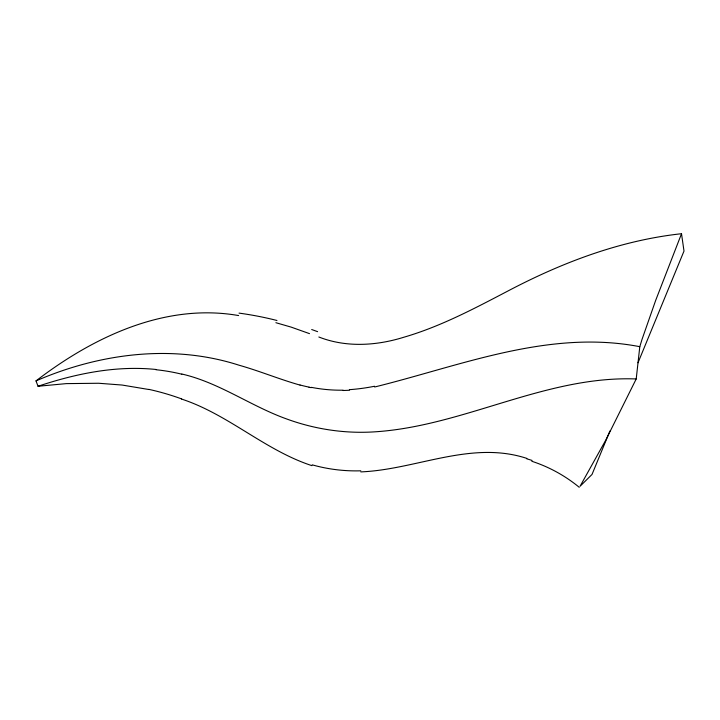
<?xml version="1.0" encoding="UTF-8"?>
<svg xmlns="http://www.w3.org/2000/svg" width="720" height="720" viewBox="0 0 720 720"><rect width="100%" height="100%" fill="white"/><g stroke="black" fill="none" stroke-linecap="round" stroke-linejoin="round"><path stroke-width="1.08" d="M609.912 431.01L592.02 474.444L580.059 486.279L605.799 440.073L636.21 378.963L639.801 346.68L641.997 339.48L655.659 300.429L681.516 233.721C620.253 240.363 561.888 262.584 507.663 291.141C474.111 308.691 440.352 326.628 403.821 337.239C376.344 345.816 346.005 347.688 318.843 336.996M638.01 362.763L684 251.073L681.516 233.721M148.797 389.502L122.13 385.047L98.631 383.256L66.339 383.616L38.043 386.262L36 380.898C93.042 337.113 165.078 302.688 238.626 315.567M36 380.898C99.441 353.358 172.413 343.737 239.04 365.211C259.632 370.998 279.414 379.296 300.006 385.083M38.043 386.262C75.789 373.653 115.92 365.364 155.853 369.459M374.661 386.991C461.304 365.634 548.946 329.166 639.801 346.68M349.398 390.267L343.17 390.51M360.819 471.897C416.259 469.647 471.231 440.082 526.86 458.406M636.21 378.963C545.094 375.471 463.239 426.672 373.266 431.928C343.899 433.656 314.271 429.075 286.668 418.968C250.794 406.143 219.348 382.635 181.845 374.022M309.033 387.225L311.256 387.675M275.886 322.704L291.177 327.123L309.51 333.639M311.949 465.66C265.14 450.414 228.438 414.423 181.548 399.051M239.04 313.119A211.536 131.463 6.6 0 1 276.966 320.49M317.61 331.668A78.327 8.019 20.2 0 1 311.688 329.508M309.06 387.135A177.876 167.184 -25.3 0 1 300.033 384.993M343.179 390.186A151.848 143.064 -26.3 0 1 311.337 387.342M374.535 386.253A188.028 178.398 -28.5 0 1 349.38 389.664M155.826 369.711A193.986 189.522 -51.4 0 1 181.8 374.202M148.824 389.367A255.699 254.529 63.7 0 1 181.602 398.898M360.801 470.817A156.951 151.821 -10.4 0 1 312.201 464.841M526.761 458.829A137.952 131.112 41.3 0 1 532.071 460.449M531.828 461.277A142.443 137.862 48.1 0 1 579.24 487.296"/></g></svg>
